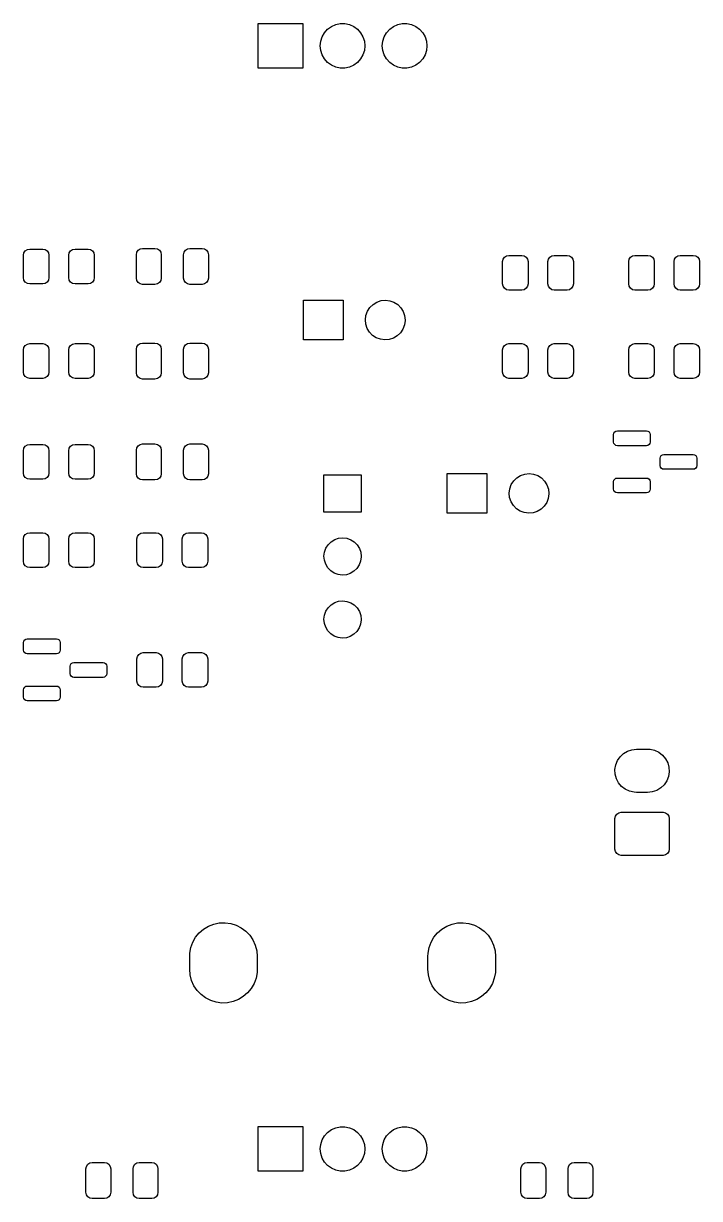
# Model space of a CAD drawing. Extents: x 89 to 119, y -230 to -37.
# Drawn here: x 91.28 to 118.52, y -181.71 to -134.37 of the extents above; entities that cross this region are included whole.
import ezdxf

# ---------------------------------------------------------------- set-up
doc = ezdxf.new("R2010")
doc.units = 0
doc.layers.add('BLACK', color=7, linetype='CONTINUOUS')

msp = doc.modelspace()

# ---------------------------------------------------------------- linework, layer by layer
at = {"layer": 'BLACK', "linetype": 'CONTINUOUS'}
for p, q in [((100.74, -136.165), (100.74, -134.365)), ((100.74, -134.365), (102.54, -134.365)), ((102.54, -134.365), (102.54, -136.165)), ((103.69, -134.486), (103.862, -134.409)), ((103.862, -134.409), (104.046, -134.37)), ((104.046, -134.37), (104.234, -134.37)), ((104.234, -134.37), (104.418, -134.409)), ((104.418, -134.409), (104.59, -134.486)), ((106.19, -134.486), (106.362, -134.409)), ((106.362, -134.409), (106.546, -134.37)), ((106.546, -134.37), (106.734, -134.37)), ((106.734, -134.37), (106.918, -134.409)), ((106.918, -134.409), (107.09, -134.486)), ((103.26, -135.078), (103.318, -134.899)), ((103.318, -134.899), (103.412, -134.736)), ((103.412, -134.736), (103.538, -134.596)), ((103.538, -134.596), (103.69, -134.486)), ((104.59, -134.486), (104.742, -134.596)), ((104.742, -134.596), (104.868, -134.736)), ((104.868, -134.736), (104.962, -134.899)), ((104.962, -134.899), (105.02, -135.078)), ((105.76, -135.078), (105.818, -134.899)), ((105.818, -134.899), (105.912, -134.736)), ((105.912, -134.736), (106.038, -134.596)), ((106.038, -134.596), (106.19, -134.486)), ((107.09, -134.486), (107.242, -134.596)), ((107.242, -134.596), (107.368, -134.736)), ((107.368, -134.736), (107.462, -134.899)), ((107.462, -134.899), (107.52, -135.078)), ((103.24, -135.265), (103.26, -135.078)), ((103.26, -135.452), (103.24, -135.265)), ((105.02, -135.078), (105.04, -135.265)), ((105.04, -135.265), (105.02, -135.452)), ((105.74, -135.265), (105.76, -135.078)), ((105.76, -135.452), (105.74, -135.265)), ((107.52, -135.078), (107.54, -135.265)), ((107.54, -135.265), (107.52, -135.452)), ((103.318, -135.631), (103.26, -135.452)), ((103.412, -135.794), (103.318, -135.631)), ((103.538, -135.934), (103.412, -135.794)), ((104.868, -135.794), (104.742, -135.934)), ((104.962, -135.631), (104.868, -135.794)), ((105.02, -135.452), (104.962, -135.631)), ((105.818, -135.631), (105.76, -135.452)), ((105.912, -135.794), (105.818, -135.631)), ((106.038, -135.934), (105.912, -135.794)), ((107.368, -135.794), (107.242, -135.934)), ((107.462, -135.631), (107.368, -135.794)), ((107.52, -135.452), (107.462, -135.631)), ((102.54, -136.165), (100.74, -136.165)), ((103.69, -136.044), (103.538, -135.934)), ((103.862, -136.121), (103.69, -136.044)), ((104.046, -136.16), (103.862, -136.121)), ((104.234, -136.16), (104.046, -136.16)), ((104.418, -136.121), (104.234, -136.16)), ((104.59, -136.044), (104.418, -136.121)), ((104.742, -135.934), (104.59, -136.044)), ((106.19, -136.044), (106.038, -135.934)), ((106.362, -136.121), (106.19, -136.044)), ((106.546, -136.16), (106.362, -136.121)), ((106.734, -136.16), (106.546, -136.16)), ((106.918, -136.121), (106.734, -136.16)), ((107.09, -136.044), (106.918, -136.121)), ((107.242, -135.934), (107.09, -136.044)), ((91.4393, -143.474), (91.535, -143.455)), ((91.535, -143.455), (92.06, -143.455)), ((92.06, -143.455), (92.1557, -143.474)), ((93.2643, -143.474), (93.36, -143.455)), ((93.36, -143.455), (93.885, -143.455)), ((93.885, -143.455), (93.9807, -143.474)), ((95.9052, -143.503), (95.9863, -143.449)), ((95.9863, -143.449), (96.082, -143.43)), ((96.082, -143.43), (96.582, -143.43)), ((96.582, -143.43), (96.6777, -143.449)), ((96.6777, -143.449), (96.7588, -143.503)), ((97.8052, -143.503), (97.8863, -143.449)), ((97.8863, -143.449), (97.982, -143.43)), ((97.982, -143.43), (98.482, -143.43)), ((98.482, -143.43), (98.5777, -143.449)), ((98.5777, -143.449), (98.6588, -143.503)), ((91.285, -143.705), (91.304, -143.609)), ((91.285, -144.605), (91.285, -143.705)), ((91.304, -143.609), (91.3582, -143.528)), ((91.3582, -143.528), (91.4393, -143.474)), ((92.1557, -143.474), (92.2368, -143.528)), ((92.2368, -143.528), (92.291, -143.609)), ((92.291, -143.609), (92.31, -143.705)), ((92.31, -143.705), (92.31, -144.605)), ((93.11, -143.705), (93.129, -143.609)), ((93.11, -144.605), (93.11, -143.705)), ((93.129, -143.609), (93.1832, -143.528)), ((93.1832, -143.528), (93.2643, -143.474)), ((93.9807, -143.474), (94.0618, -143.528)), ((94.0618, -143.528), (94.116, -143.609)), ((94.116, -143.609), (94.135, -143.705)), ((94.135, -143.705), (94.135, -144.605)), ((95.832, -143.68), (95.851, -143.584)), ((95.832, -144.63), (95.832, -143.68)), ((95.851, -143.584), (95.9052, -143.503)), ((96.7588, -143.503), (96.813, -143.584)), ((96.813, -143.584), (96.832, -143.68)), ((96.832, -143.68), (96.832, -144.63)), ((97.732, -143.68), (97.751, -143.584)), ((97.732, -144.63), (97.732, -143.68)), ((97.751, -143.584), (97.8052, -143.503)), ((98.6588, -143.503), (98.713, -143.584)), ((98.713, -143.584), (98.732, -143.68)), ((98.732, -143.68), (98.732, -144.63)), ((110.589, -143.959), (110.608, -143.863)), ((110.608, -143.863), (110.662, -143.782)), ((110.662, -143.782), (110.743, -143.728)), ((110.743, -143.728), (110.839, -143.709)), ((110.839, -143.709), (111.364, -143.709)), ((111.364, -143.709), (111.46, -143.728)), ((111.46, -143.728), (111.541, -143.782)), ((111.541, -143.782), (111.595, -143.863)), ((111.595, -143.863), (111.614, -143.959)), ((112.414, -143.959), (112.433, -143.863)), ((112.433, -143.863), (112.487, -143.782)), ((112.487, -143.782), (112.568, -143.728)), ((112.568, -143.728), (112.664, -143.709)), ((112.664, -143.709), (113.189, -143.709)), ((113.189, -143.709), (113.285, -143.728)), ((113.285, -143.728), (113.366, -143.782)), ((113.366, -143.782), (113.42, -143.863)), ((113.42, -143.863), (113.439, -143.959)), ((115.669, -143.959), (115.688, -143.863)), ((115.688, -143.863), (115.742, -143.782)), ((115.742, -143.782), (115.823, -143.728)), ((115.823, -143.728), (115.919, -143.709)), ((115.919, -143.709), (116.444, -143.709)), ((116.444, -143.709), (116.54, -143.728)), ((116.54, -143.728), (116.621, -143.782)), ((116.621, -143.782), (116.675, -143.863)), ((116.675, -143.863), (116.694, -143.959)), ((117.494, -143.959), (117.513, -143.863)), ((117.513, -143.863), (117.567, -143.782)), ((117.567, -143.782), (117.648, -143.728)), ((117.648, -143.728), (117.744, -143.709)), ((117.744, -143.709), (118.269, -143.709)), ((118.269, -143.709), (118.365, -143.728)), ((118.365, -143.728), (118.446, -143.782)), ((118.446, -143.782), (118.5, -143.863)), ((118.5, -143.863), (118.519, -143.959)), ((110.589, -144.859), (110.589, -143.959)), ((111.614, -143.959), (111.614, -144.859)), ((112.414, -144.859), (112.414, -143.959)), ((113.439, -143.959), (113.439, -144.859)), ((115.669, -144.859), (115.669, -143.959)), ((116.694, -143.959), (116.694, -144.859)), ((117.494, -144.859), (117.494, -143.959)), ((118.519, -143.959), (118.519, -144.859)), ((91.304, -144.701), (91.285, -144.605)), ((91.3582, -144.782), (91.304, -144.701)), ((91.4393, -144.836), (91.3582, -144.782)), ((91.535, -144.855), (91.4393, -144.836)), ((92.06, -144.855), (91.535, -144.855)), ((92.1557, -144.836), (92.06, -144.855)), ((92.2368, -144.782), (92.1557, -144.836)), ((92.291, -144.701), (92.2368, -144.782)), ((92.31, -144.605), (92.291, -144.701)), ((93.129, -144.701), (93.11, -144.605)), ((93.1832, -144.782), (93.129, -144.701)), ((93.2643, -144.836), (93.1832, -144.782)), ((93.36, -144.855), (93.2643, -144.836)), ((93.885, -144.855), (93.36, -144.855)), ((93.9807, -144.836), (93.885, -144.855)), ((94.0618, -144.782), (93.9807, -144.836)), ((94.116, -144.701), (94.0618, -144.782)), ((94.135, -144.605), (94.116, -144.701)), ((95.851, -144.726), (95.832, -144.63)), ((95.9052, -144.807), (95.851, -144.726)), ((95.9863, -144.861), (95.9052, -144.807)), ((96.082, -144.88), (95.9863, -144.861)), ((96.6777, -144.861), (96.582, -144.88)), ((96.7588, -144.807), (96.6777, -144.861)), ((96.813, -144.726), (96.7588, -144.807)), ((96.832, -144.63), (96.813, -144.726)), ((97.751, -144.726), (97.732, -144.63)), ((97.8052, -144.807), (97.751, -144.726)), ((97.8863, -144.861), (97.8052, -144.807)), ((97.982, -144.88), (97.8863, -144.861)), ((98.5777, -144.861), (98.482, -144.88)), ((98.6588, -144.807), (98.5777, -144.861)), ((98.713, -144.726), (98.6588, -144.807)), ((98.732, -144.63), (98.713, -144.726)), ((110.608, -144.955), (110.589, -144.859)), ((111.614, -144.859), (111.595, -144.955)), ((112.433, -144.955), (112.414, -144.859)), ((113.439, -144.859), (113.42, -144.955)), ((115.688, -144.955), (115.669, -144.859)), ((116.694, -144.859), (116.675, -144.955)), ((117.513, -144.955), (117.494, -144.859)), ((118.519, -144.859), (118.5, -144.955)), ((96.582, -144.88), (96.082, -144.88)), ((98.482, -144.88), (97.982, -144.88)), ((110.662, -145.036), (110.608, -144.955)), ((110.743, -145.09), (110.662, -145.036)), ((110.839, -145.109), (110.743, -145.09)), ((111.364, -145.109), (110.839, -145.109)), ((111.46, -145.09), (111.364, -145.109)), ((111.541, -145.036), (111.46, -145.09)), ((111.595, -144.955), (111.541, -145.036)), ((112.487, -145.036), (112.433, -144.955)), ((112.568, -145.09), (112.487, -145.036)), ((112.664, -145.109), (112.568, -145.09)), ((113.189, -145.109), (112.664, -145.109)), ((113.285, -145.09), (113.189, -145.109)), ((113.366, -145.036), (113.285, -145.09)), ((113.42, -144.955), (113.366, -145.036)), ((115.742, -145.036), (115.688, -144.955)), ((115.823, -145.09), (115.742, -145.036)), ((115.919, -145.109), (115.823, -145.09)), ((116.444, -145.109), (115.919, -145.109)), ((116.54, -145.09), (116.444, -145.109)), ((116.621, -145.036), (116.54, -145.09)), ((116.675, -144.955), (116.621, -145.036)), ((117.567, -145.036), (117.513, -144.955)), ((117.648, -145.09), (117.567, -145.036)), ((117.744, -145.109), (117.648, -145.09)), ((118.269, -145.109), (117.744, -145.109)), ((118.365, -145.09), (118.269, -145.109)), ((118.446, -145.036), (118.365, -145.09)), ((118.5, -144.955), (118.446, -145.036)), ((102.56, -147.114), (102.56, -145.514)), ((102.56, -145.514), (104.16, -145.514)), ((104.16, -145.514), (104.16, -147.114)), ((105.143, -145.958), (105.24, -145.808)), ((105.24, -145.808), (105.367, -145.684)), ((105.367, -145.684), (105.519, -145.59)), ((105.519, -145.59), (105.688, -145.533)), ((105.688, -145.533), (105.865, -145.514)), ((105.865, -145.514), (106.042, -145.535)), ((106.042, -145.535), (106.21, -145.595)), ((106.21, -145.595), (106.361, -145.691)), ((106.361, -145.691), (106.487, -145.817)), ((106.487, -145.817), (106.581, -145.968)), ((105.06, -146.303), (105.082, -146.126)), ((105.082, -146.126), (105.143, -145.958)), ((106.581, -145.968), (106.64, -146.137)), ((106.64, -146.137), (106.66, -146.314)), ((105.077, -146.48), (105.06, -146.303)), ((105.133, -146.65), (105.077, -146.48)), ((105.226, -146.802), (105.133, -146.65)), ((106.571, -146.68), (106.472, -146.828)), ((106.634, -146.513), (106.571, -146.68)), ((106.659, -146.336), (106.634, -146.513)), ((106.66, -146.314), (106.659, -146.336)), ((95.9863, -147.259), (96.082, -147.24)), ((96.082, -147.24), (96.582, -147.24)), ((96.582, -147.24), (96.6777, -147.259)), ((97.8863, -147.259), (97.982, -147.24)), ((97.982, -147.24), (98.482, -147.24)), ((98.482, -147.24), (98.5777, -147.259)), ((104.16, -147.114), (102.56, -147.114)), ((105.35, -146.93), (105.226, -146.802)), ((105.499, -147.028), (105.35, -146.93)), ((105.666, -147.09), (105.499, -147.028)), ((105.843, -147.114), (105.666, -147.09)), ((106.02, -147.098), (105.843, -147.114)), ((106.19, -147.043), (106.02, -147.098)), ((106.343, -146.951), (106.19, -147.043)), ((106.472, -146.828), (106.343, -146.951)), ((91.285, -147.515), (91.304, -147.419)), ((91.285, -148.415), (91.285, -147.515)), ((91.304, -147.419), (91.3582, -147.338)), ((91.3582, -147.338), (91.4393, -147.284)), ((91.4393, -147.284), (91.535, -147.265)), ((91.535, -147.265), (92.06, -147.265)), ((92.06, -147.265), (92.1557, -147.284)), ((92.1557, -147.284), (92.2368, -147.338)), ((92.2368, -147.338), (92.291, -147.419)), ((92.291, -147.419), (92.31, -147.515)), ((92.31, -147.515), (92.31, -148.415)), ((93.11, -147.515), (93.129, -147.419)), ((93.11, -148.415), (93.11, -147.515)), ((93.129, -147.419), (93.1832, -147.338)), ((93.1832, -147.338), (93.2643, -147.284)), ((93.2643, -147.284), (93.36, -147.265)), ((93.36, -147.265), (93.885, -147.265)), ((93.885, -147.265), (93.9807, -147.284)), ((93.9807, -147.284), (94.0618, -147.338)), ((94.0618, -147.338), (94.116, -147.419)), ((94.116, -147.419), (94.135, -147.515)), ((94.135, -147.515), (94.135, -148.415)), ((95.832, -147.49), (95.851, -147.394)), ((95.832, -148.44), (95.832, -147.49)), ((95.851, -147.394), (95.9052, -147.313)), ((95.9052, -147.313), (95.9863, -147.259)), ((96.6777, -147.259), (96.7588, -147.313)), ((96.7588, -147.313), (96.813, -147.394)), ((96.813, -147.394), (96.832, -147.49)), ((96.832, -147.49), (96.832, -148.44)), ((97.732, -147.49), (97.751, -147.394)), ((97.732, -148.44), (97.732, -147.49)), ((97.751, -147.394), (97.8052, -147.313)), ((97.8052, -147.313), (97.8863, -147.259)), ((98.5777, -147.259), (98.6588, -147.313)), ((98.6588, -147.313), (98.713, -147.394)), ((98.713, -147.394), (98.732, -147.49)), ((98.732, -147.49), (98.732, -148.44)), ((110.589, -147.515), (110.608, -147.419)), ((110.589, -148.415), (110.589, -147.515)), ((110.608, -147.419), (110.662, -147.338)), ((110.662, -147.338), (110.743, -147.284)), ((110.743, -147.284), (110.839, -147.265)), ((110.839, -147.265), (111.364, -147.265)), ((111.364, -147.265), (111.46, -147.284)), ((111.46, -147.284), (111.541, -147.338)), ((111.541, -147.338), (111.595, -147.419)), ((111.595, -147.419), (111.614, -147.515)), ((111.614, -147.515), (111.614, -148.415)), ((112.414, -147.515), (112.433, -147.419)), ((112.414, -148.415), (112.414, -147.515)), ((112.433, -147.419), (112.487, -147.338)), ((112.487, -147.338), (112.568, -147.284)), ((112.568, -147.284), (112.664, -147.265)), ((112.664, -147.265), (113.189, -147.265)), ((113.189, -147.265), (113.285, -147.284)), ((113.285, -147.284), (113.366, -147.338)), ((113.366, -147.338), (113.42, -147.419)), ((113.42, -147.419), (113.439, -147.515)), ((113.439, -147.515), (113.439, -148.415)), ((115.669, -147.515), (115.688, -147.419)), ((115.669, -148.415), (115.669, -147.515)), ((115.688, -147.419), (115.742, -147.338)), ((115.742, -147.338), (115.823, -147.284)), ((115.823, -147.284), (115.919, -147.265)), ((115.919, -147.265), (116.444, -147.265)), ((116.444, -147.265), (116.54, -147.284)), ((116.54, -147.284), (116.621, -147.338)), ((116.621, -147.338), (116.675, -147.419)), ((116.675, -147.419), (116.694, -147.515)), ((116.694, -147.515), (116.694, -148.415)), ((117.494, -147.515), (117.513, -147.419)), ((117.494, -148.415), (117.494, -147.515)), ((117.513, -147.419), (117.567, -147.338)), ((117.567, -147.338), (117.648, -147.284)), ((117.648, -147.284), (117.744, -147.265)), ((117.744, -147.265), (118.269, -147.265)), ((118.269, -147.265), (118.365, -147.284)), ((118.365, -147.284), (118.446, -147.338)), ((118.446, -147.338), (118.5, -147.419)), ((118.5, -147.419), (118.519, -147.515)), ((118.519, -147.515), (118.519, -148.415)), ((91.304, -148.511), (91.285, -148.415)), ((91.3582, -148.592), (91.304, -148.511)), ((91.4393, -148.646), (91.3582, -148.592)), ((91.535, -148.665), (91.4393, -148.646)), ((92.1557, -148.646), (92.06, -148.665)), ((92.2368, -148.592), (92.1557, -148.646)), ((92.291, -148.511), (92.2368, -148.592)), ((92.31, -148.415), (92.291, -148.511)), ((93.129, -148.511), (93.11, -148.415)), ((93.1832, -148.592), (93.129, -148.511)), ((93.2643, -148.646), (93.1832, -148.592)), ((93.36, -148.665), (93.2643, -148.646)), ((93.9807, -148.646), (93.885, -148.665)), ((94.0618, -148.592), (93.9807, -148.646)), ((94.116, -148.511), (94.0618, -148.592)), ((94.135, -148.415), (94.116, -148.511)), ((95.851, -148.536), (95.832, -148.44)), ((95.9052, -148.617), (95.851, -148.536)), ((95.9863, -148.671), (95.9052, -148.617)), ((96.7588, -148.617), (96.6777, -148.671)), ((96.813, -148.536), (96.7588, -148.617)), ((96.832, -148.44), (96.813, -148.536)), ((97.751, -148.536), (97.732, -148.44)), ((97.8052, -148.617), (97.751, -148.536)), ((97.8863, -148.671), (97.8052, -148.617)), ((98.6588, -148.617), (98.5777, -148.671)), ((98.713, -148.536), (98.6588, -148.617)), ((98.732, -148.44), (98.713, -148.536)), ((110.608, -148.511), (110.589, -148.415)), ((110.662, -148.592), (110.608, -148.511)), ((110.743, -148.646), (110.662, -148.592)), ((110.839, -148.665), (110.743, -148.646)), ((111.46, -148.646), (111.364, -148.665)), ((111.541, -148.592), (111.46, -148.646)), ((111.595, -148.511), (111.541, -148.592)), ((111.614, -148.415), (111.595, -148.511)), ((112.433, -148.511), (112.414, -148.415)), ((112.487, -148.592), (112.433, -148.511)), ((112.568, -148.646), (112.487, -148.592)), ((112.664, -148.665), (112.568, -148.646)), ((113.285, -148.646), (113.189, -148.665)), ((113.366, -148.592), (113.285, -148.646)), ((113.42, -148.511), (113.366, -148.592)), ((113.439, -148.415), (113.42, -148.511)), ((115.688, -148.511), (115.669, -148.415)), ((115.742, -148.592), (115.688, -148.511)), ((115.823, -148.646), (115.742, -148.592)), ((115.919, -148.665), (115.823, -148.646)), ((116.54, -148.646), (116.444, -148.665)), ((116.621, -148.592), (116.54, -148.646)), ((116.675, -148.511), (116.621, -148.592)), ((116.694, -148.415), (116.675, -148.511)), ((117.513, -148.511), (117.494, -148.415)), ((117.567, -148.592), (117.513, -148.511)), ((117.648, -148.646), (117.567, -148.592)), ((117.744, -148.665), (117.648, -148.646)), ((118.365, -148.646), (118.269, -148.665)), ((118.446, -148.592), (118.365, -148.646)), ((118.5, -148.511), (118.446, -148.592)), ((118.519, -148.415), (118.5, -148.511)), ((92.06, -148.665), (91.535, -148.665)), ((93.885, -148.665), (93.36, -148.665)), ((96.082, -148.69), (95.9863, -148.671)), ((96.582, -148.69), (96.082, -148.69)), ((96.6777, -148.671), (96.582, -148.69)), ((97.982, -148.69), (97.8863, -148.671)), ((98.482, -148.69), (97.982, -148.69)), ((98.5777, -148.671), (98.482, -148.69)), ((111.364, -148.665), (110.839, -148.665)), ((113.189, -148.665), (112.664, -148.665)), ((116.444, -148.665), (115.919, -148.665)), ((118.269, -148.665), (117.744, -148.665)), ((115.059, -150.929), (115.07, -150.872)), ((115.059, -151.229), (115.059, -150.929)), ((115.07, -150.872), (115.103, -150.823)), ((115.103, -150.823), (115.152, -150.79)), ((115.152, -150.79), (115.209, -150.779)), ((115.209, -150.779), (116.384, -150.779)), ((116.384, -150.779), (116.441, -150.79)), ((116.441, -150.79), (116.49, -150.823)), ((116.49, -150.823), (116.523, -150.872)), ((116.523, -150.872), (116.534, -150.929)), ((116.534, -150.929), (116.534, -151.229)), ((91.285, -151.579), (91.304, -151.483)), ((91.304, -151.483), (91.3582, -151.402)), ((91.3582, -151.402), (91.4393, -151.348)), ((91.4393, -151.348), (91.535, -151.329)), ((91.535, -151.329), (92.06, -151.329)), ((92.06, -151.329), (92.1557, -151.348)), ((92.1557, -151.348), (92.2368, -151.402)), ((92.2368, -151.402), (92.291, -151.483)), ((92.291, -151.483), (92.31, -151.579)), ((93.11, -151.579), (93.129, -151.483)), ((93.129, -151.483), (93.1832, -151.402)), ((93.1832, -151.402), (93.2643, -151.348)), ((93.2643, -151.348), (93.36, -151.329)), ((93.36, -151.329), (93.885, -151.329)), ((93.885, -151.329), (93.9807, -151.348)), ((93.9807, -151.348), (94.0618, -151.402)), ((94.0618, -151.402), (94.116, -151.483)), ((94.116, -151.483), (94.135, -151.579)), ((95.832, -151.554), (95.851, -151.458)), ((95.851, -151.458), (95.9052, -151.377)), ((95.9052, -151.377), (95.9863, -151.323)), ((95.9863, -151.323), (96.082, -151.304)), ((96.082, -151.304), (96.582, -151.304)), ((96.582, -151.304), (96.6777, -151.323)), ((96.6777, -151.323), (96.7588, -151.377)), ((96.7588, -151.377), (96.813, -151.458)), ((96.813, -151.458), (96.832, -151.554)), ((97.732, -151.554), (97.751, -151.458)), ((97.751, -151.458), (97.8052, -151.377)), ((97.8052, -151.377), (97.8863, -151.323)), ((97.8863, -151.323), (97.982, -151.304)), ((97.982, -151.304), (98.482, -151.304)), ((98.482, -151.304), (98.5777, -151.323)), ((98.5777, -151.323), (98.6588, -151.377)), ((98.6588, -151.377), (98.713, -151.458)), ((98.713, -151.458), (98.732, -151.554)), ((115.07, -151.286), (115.059, -151.229)), ((115.103, -151.335), (115.07, -151.286)), ((115.152, -151.368), (115.103, -151.335)), ((115.209, -151.379), (115.152, -151.368)), ((116.384, -151.379), (115.209, -151.379)), ((116.441, -151.368), (116.384, -151.379)), ((116.49, -151.335), (116.441, -151.368)), ((116.523, -151.286), (116.49, -151.335)), ((116.534, -151.229), (116.523, -151.286)), ((91.285, -152.479), (91.285, -151.579)), ((92.31, -151.579), (92.31, -152.479)), ((93.11, -152.479), (93.11, -151.579)), ((94.135, -151.579), (94.135, -152.479)), ((95.832, -152.504), (95.832, -151.554)), ((96.832, -151.554), (96.832, -152.504)), ((97.732, -152.504), (97.732, -151.554)), ((98.732, -151.554), (98.732, -152.504)), ((116.934, -151.879), (116.945, -151.822)), ((116.934, -152.179), (116.934, -151.879)), ((116.945, -151.822), (116.978, -151.773)), ((116.978, -151.773), (117.027, -151.74)), ((117.027, -151.74), (117.084, -151.729)), ((117.084, -151.729), (118.259, -151.729)), ((118.259, -151.729), (118.316, -151.74)), ((118.316, -151.74), (118.365, -151.773)), ((118.365, -151.773), (118.398, -151.822)), ((118.398, -151.822), (118.409, -151.879)), ((118.409, -151.879), (118.409, -152.179)), ((116.945, -152.236), (116.934, -152.179)), ((116.978, -152.285), (116.945, -152.236)), ((117.027, -152.318), (116.978, -152.285)), ((117.084, -152.329), (117.027, -152.318)), ((118.259, -152.329), (117.084, -152.329)), ((118.316, -152.318), (118.259, -152.329)), ((118.365, -152.285), (118.316, -152.318)), ((118.398, -152.236), (118.365, -152.285)), ((118.409, -152.179), (118.398, -152.236)), ((91.304, -152.575), (91.285, -152.479)), ((91.3582, -152.656), (91.304, -152.575)), ((91.4393, -152.71), (91.3582, -152.656)), ((91.535, -152.729), (91.4393, -152.71)), ((92.06, -152.729), (91.535, -152.729)), ((92.1557, -152.71), (92.06, -152.729)), ((92.2368, -152.656), (92.1557, -152.71)), ((92.291, -152.575), (92.2368, -152.656)), ((92.31, -152.479), (92.291, -152.575)), ((93.129, -152.575), (93.11, -152.479)), ((93.1832, -152.656), (93.129, -152.575)), ((93.2643, -152.71), (93.1832, -152.656)), ((93.36, -152.729), (93.2643, -152.71)), ((93.885, -152.729), (93.36, -152.729)), ((93.9807, -152.71), (93.885, -152.729)), ((94.0618, -152.656), (93.9807, -152.71)), ((94.116, -152.575), (94.0618, -152.656)), ((94.135, -152.479), (94.116, -152.575)), ((95.851, -152.6), (95.832, -152.504)), ((95.9052, -152.681), (95.851, -152.6)), ((95.9863, -152.735), (95.9052, -152.681)), ((96.082, -152.754), (95.9863, -152.735)), ((96.582, -152.754), (96.082, -152.754)), ((96.6777, -152.735), (96.582, -152.754)), ((96.7588, -152.681), (96.6777, -152.735)), ((96.813, -152.6), (96.7588, -152.681)), ((96.832, -152.504), (96.813, -152.6)), ((97.751, -152.6), (97.732, -152.504)), ((97.8052, -152.681), (97.751, -152.6)), ((97.8863, -152.735), (97.8052, -152.681)), ((97.982, -152.754), (97.8863, -152.735)), ((98.482, -152.754), (97.982, -152.754)), ((98.5777, -152.735), (98.482, -152.754)), ((98.6588, -152.681), (98.5777, -152.735)), ((98.713, -152.6), (98.6588, -152.681)), ((98.732, -152.504), (98.713, -152.6)), ((103.39, -154.049), (103.39, -152.549)), ((103.39, -152.549), (104.89, -152.549)), ((104.89, -152.549), (104.89, -154.049)), ((108.354, -154.099), (108.354, -152.499)), ((108.354, -152.499), (109.954, -152.499)), ((109.954, -152.499), (109.954, -154.099)), ((110.937, -152.943), (111.034, -152.793)), ((111.034, -152.793), (111.161, -152.669)), ((111.161, -152.669), (111.313, -152.575)), ((111.313, -152.575), (111.482, -152.518)), ((111.482, -152.518), (111.66, -152.499)), ((111.66, -152.499), (111.837, -152.52)), ((111.837, -152.52), (112.005, -152.58)), ((112.005, -152.58), (112.155, -152.676)), ((112.155, -152.676), (112.281, -152.802)), ((112.281, -152.802), (112.375, -152.953)), ((115.059, -152.829), (115.07, -152.772)), ((115.059, -153.129), (115.059, -152.829)), ((115.07, -152.772), (115.103, -152.723)), ((115.103, -152.723), (115.152, -152.69)), ((115.152, -152.69), (115.209, -152.679)), ((115.209, -152.679), (116.384, -152.679)), ((116.384, -152.679), (116.441, -152.69)), ((116.441, -152.69), (116.49, -152.723)), ((116.49, -152.723), (116.523, -152.772)), ((116.523, -152.772), (116.534, -152.829)), ((116.534, -152.829), (116.534, -153.129)), ((110.854, -153.288), (110.876, -153.111)), ((110.871, -153.465), (110.854, -153.288)), ((110.876, -153.111), (110.937, -152.943)), ((112.375, -152.953), (112.434, -153.122)), ((112.454, -153.321), (112.429, -153.498)), ((112.434, -153.122), (112.454, -153.299)), ((112.454, -153.299), (112.454, -153.321)), ((115.07, -153.186), (115.059, -153.129)), ((115.103, -153.235), (115.07, -153.186)), ((115.152, -153.268), (115.103, -153.235)), ((115.209, -153.279), (115.152, -153.268)), ((116.384, -153.279), (115.209, -153.279)), ((116.441, -153.268), (116.384, -153.279)), ((116.49, -153.235), (116.441, -153.268)), ((116.523, -153.186), (116.49, -153.235)), ((116.534, -153.129), (116.523, -153.186)), ((110.928, -153.635), (110.871, -153.465)), ((111.02, -153.787), (110.928, -153.635)), ((111.144, -153.915), (111.02, -153.787)), ((112.267, -153.813), (112.138, -153.936)), ((112.366, -153.665), (112.267, -153.813)), ((112.429, -153.498), (112.366, -153.665)), ((104.89, -154.049), (103.39, -154.049)), ((109.954, -154.099), (108.354, -154.099)), ((111.293, -154.013), (111.144, -153.915)), ((111.46, -154.075), (111.293, -154.013)), ((111.637, -154.099), (111.46, -154.075)), ((111.815, -154.083), (111.637, -154.099)), ((111.984, -154.028), (111.815, -154.083)), ((112.138, -153.936), (111.984, -154.028)), ((91.285, -155.135), (91.304, -155.039)), ((91.285, -156.035), (91.285, -155.135)), ((91.304, -155.039), (91.3582, -154.958)), ((91.3582, -154.958), (91.4393, -154.904)), ((91.4393, -154.904), (91.535, -154.885)), ((91.535, -154.885), (92.06, -154.885)), ((92.06, -154.885), (92.1557, -154.904)), ((92.1557, -154.904), (92.2368, -154.958)), ((92.2368, -154.958), (92.291, -155.039)), ((92.291, -155.039), (92.31, -155.135)), ((92.31, -155.135), (92.31, -156.035)), ((93.11, -155.135), (93.129, -155.039)), ((93.11, -156.035), (93.11, -155.135)), ((93.129, -155.039), (93.1832, -154.958)), ((93.1832, -154.958), (93.2643, -154.904)), ((93.2643, -154.904), (93.36, -154.885)), ((93.36, -154.885), (93.885, -154.885)), ((93.885, -154.885), (93.9807, -154.904)), ((93.9807, -154.904), (94.0618, -154.958)), ((94.0618, -154.958), (94.116, -155.039)), ((94.116, -155.039), (94.135, -155.135)), ((94.135, -155.135), (94.135, -156.035)), ((95.857, -155.135), (95.876, -155.039)), ((95.857, -156.035), (95.857, -155.135)), ((95.876, -155.039), (95.9302, -154.958)), ((95.9302, -154.958), (96.0113, -154.904)), ((96.0113, -154.904), (96.107, -154.885)), ((96.107, -154.885), (96.632, -154.885)), ((96.632, -154.885), (96.7277, -154.904)), ((96.7277, -154.904), (96.8088, -154.958)), ((96.8088, -154.958), (96.863, -155.039)), ((96.863, -155.039), (96.882, -155.135)), ((96.882, -155.135), (96.882, -156.035)), ((97.682, -155.135), (97.701, -155.039)), ((97.682, -156.035), (97.682, -155.135)), ((97.701, -155.039), (97.7552, -154.958)), ((97.7552, -154.958), (97.8363, -154.904)), ((97.8363, -154.904), (97.932, -154.885)), ((97.932, -154.885), (98.457, -154.885)), ((98.457, -154.885), (98.5527, -154.904)), ((98.5527, -154.904), (98.6338, -154.958)), ((98.6338, -154.958), (98.688, -155.039)), ((98.688, -155.039), (98.707, -155.135)), ((98.707, -155.135), (98.707, -156.035)), ((103.559, -155.365), (103.678, -155.248)), ((103.678, -155.248), (103.821, -155.16)), ((103.821, -155.16), (103.979, -155.106)), ((103.979, -155.106), (104.145, -155.089)), ((104.145, -155.089), (104.311, -155.109)), ((104.311, -155.109), (104.469, -155.165)), ((104.469, -155.165), (104.61, -155.254)), ((104.61, -155.254), (104.728, -155.373)), ((103.39, -155.829), (103.411, -155.663)), ((103.411, -155.663), (103.468, -155.506)), ((103.468, -155.506), (103.559, -155.365)), ((104.728, -155.373), (104.816, -155.515)), ((104.816, -155.515), (104.871, -155.673)), ((104.871, -155.673), (104.89, -155.839)), ((91.304, -156.131), (91.285, -156.035)), ((91.3582, -156.212), (91.304, -156.131)), ((91.4393, -156.266), (91.3582, -156.212)), ((92.2368, -156.212), (92.1557, -156.266)), ((92.291, -156.131), (92.2368, -156.212)), ((92.31, -156.035), (92.291, -156.131)), ((93.129, -156.131), (93.11, -156.035)), ((93.1832, -156.212), (93.129, -156.131)), ((93.2643, -156.266), (93.1832, -156.212)), ((94.0618, -156.212), (93.9807, -156.266)), ((94.116, -156.131), (94.0618, -156.212)), ((94.135, -156.035), (94.116, -156.131)), ((95.876, -156.131), (95.857, -156.035)), ((95.9302, -156.212), (95.876, -156.131)), ((96.0113, -156.266), (95.9302, -156.212)), ((96.8088, -156.212), (96.7277, -156.266)), ((96.863, -156.131), (96.8088, -156.212)), ((96.882, -156.035), (96.863, -156.131)), ((97.701, -156.131), (97.682, -156.035)), ((97.7552, -156.212), (97.701, -156.131)), ((97.8363, -156.266), (97.7552, -156.212)), ((98.6338, -156.212), (98.5527, -156.266)), ((98.688, -156.131), (98.6338, -156.212)), ((98.707, -156.035), (98.688, -156.131)), ((103.406, -155.995), (103.39, -155.829)), ((103.459, -156.154), (103.406, -155.995)), ((103.546, -156.297), (103.459, -156.154)), ((104.807, -156.182), (104.715, -156.321)), ((104.866, -156.026), (104.807, -156.182)), ((104.89, -155.86), (104.866, -156.026)), ((104.89, -155.839), (104.89, -155.86)), ((91.535, -156.285), (91.4393, -156.266)), ((92.06, -156.285), (91.535, -156.285)), ((92.1557, -156.266), (92.06, -156.285)), ((93.36, -156.285), (93.2643, -156.266)), ((93.885, -156.285), (93.36, -156.285)), ((93.9807, -156.266), (93.885, -156.285)), ((96.107, -156.285), (96.0113, -156.266)), ((96.632, -156.285), (96.107, -156.285)), ((96.7277, -156.266), (96.632, -156.285)), ((97.932, -156.285), (97.8363, -156.266)), ((98.457, -156.285), (97.932, -156.285)), ((98.5527, -156.266), (98.457, -156.285)), ((103.662, -156.417), (103.546, -156.297)), ((103.802, -156.508), (103.662, -156.417)), ((103.959, -156.567), (103.802, -156.508)), ((104.124, -156.589), (103.959, -156.567)), ((104.291, -156.574), (104.124, -156.589)), ((104.45, -156.522), (104.291, -156.574)), ((104.593, -156.436), (104.45, -156.522)), ((104.715, -156.321), (104.593, -156.436)), ((103.821, -157.7), (103.979, -157.646)), ((103.979, -157.646), (104.145, -157.629)), ((104.145, -157.629), (104.311, -157.649)), ((104.311, -157.649), (104.469, -157.705)), ((103.411, -158.203), (103.468, -158.046)), ((103.468, -158.046), (103.559, -157.905)), ((103.559, -157.905), (103.678, -157.788)), ((103.678, -157.788), (103.821, -157.7)), ((104.469, -157.705), (104.61, -157.794)), ((104.61, -157.794), (104.728, -157.913)), ((104.728, -157.913), (104.816, -158.055)), ((104.816, -158.055), (104.871, -158.213)), ((103.39, -158.369), (103.411, -158.203)), ((103.406, -158.535), (103.39, -158.369)), ((103.459, -158.694), (103.406, -158.535)), ((104.866, -158.566), (104.807, -158.722)), ((104.89, -158.4), (104.866, -158.566)), ((104.871, -158.213), (104.89, -158.379)), ((104.89, -158.379), (104.89, -158.4)), ((103.546, -158.837), (103.459, -158.694)), ((103.662, -158.957), (103.546, -158.837)), ((103.802, -159.048), (103.662, -158.957)), ((103.959, -159.107), (103.802, -159.048)), ((104.45, -159.062), (104.291, -159.114)), ((104.593, -158.976), (104.45, -159.062)), ((104.715, -158.861), (104.593, -158.976)), ((104.807, -158.722), (104.715, -158.861)), ((91.289, -159.311), (91.3004, -159.254)), ((91.289, -159.611), (91.289, -159.311)), ((91.3004, -159.254), (91.3329, -159.205)), ((91.3329, -159.205), (91.3816, -159.172)), ((91.3816, -159.172), (91.439, -159.161)), ((91.439, -159.161), (92.614, -159.161)), ((92.614, -159.161), (92.6714, -159.172)), ((92.6714, -159.172), (92.7201, -159.205)), ((92.7201, -159.205), (92.7526, -159.254)), ((92.7526, -159.254), (92.764, -159.311)), ((92.764, -159.311), (92.764, -159.611)), ((104.124, -159.129), (103.959, -159.107)), ((104.291, -159.114), (104.124, -159.129)), ((91.3004, -159.668), (91.289, -159.611)), ((91.3329, -159.717), (91.3004, -159.668)), ((91.3816, -159.75), (91.3329, -159.717)), ((91.439, -159.761), (91.3816, -159.75)), ((92.614, -159.761), (91.439, -159.761)), ((92.6714, -159.75), (92.614, -159.761)), ((92.7201, -159.717), (92.6714, -159.75)), ((92.7526, -159.668), (92.7201, -159.717)), ((92.764, -159.611), (92.7526, -159.668)), ((95.857, -159.961), (95.876, -159.865)), ((95.857, -160.861), (95.857, -159.961)), ((95.876, -159.865), (95.9302, -159.784)), ((95.9302, -159.784), (96.0113, -159.73)), ((96.0113, -159.73), (96.107, -159.711)), ((96.107, -159.711), (96.632, -159.711)), ((96.632, -159.711), (96.7277, -159.73)), ((96.7277, -159.73), (96.8088, -159.784)), ((96.8088, -159.784), (96.863, -159.865)), ((96.863, -159.865), (96.882, -159.961)), ((96.882, -159.961), (96.882, -160.861)), ((97.682, -159.961), (97.701, -159.865)), ((97.682, -160.861), (97.682, -159.961)), ((97.701, -159.865), (97.7552, -159.784)), ((97.7552, -159.784), (97.8363, -159.73)), ((97.8363, -159.73), (97.932, -159.711)), ((97.932, -159.711), (98.457, -159.711)), ((98.457, -159.711), (98.5527, -159.73)), ((98.5527, -159.73), (98.6338, -159.784)), ((98.6338, -159.784), (98.688, -159.865)), ((98.688, -159.865), (98.707, -159.961)), ((98.707, -159.961), (98.707, -160.861)), ((93.164, -160.261), (93.1754, -160.204)), ((93.164, -160.561), (93.164, -160.261)), ((93.1754, -160.204), (93.2079, -160.155)), ((93.2079, -160.155), (93.2566, -160.122)), ((93.2566, -160.122), (93.314, -160.111)), ((93.314, -160.111), (94.489, -160.111)), ((94.489, -160.111), (94.5464, -160.122)), ((94.5464, -160.122), (94.5951, -160.155)), ((94.5951, -160.155), (94.6276, -160.204)), ((94.6276, -160.204), (94.639, -160.261)), ((94.639, -160.261), (94.639, -160.561)), ((93.1754, -160.618), (93.164, -160.561)), ((93.2079, -160.667), (93.1754, -160.618)), ((93.2566, -160.7), (93.2079, -160.667)), ((93.314, -160.711), (93.2566, -160.7)), ((94.489, -160.711), (93.314, -160.711)), ((94.5464, -160.7), (94.489, -160.711)), ((94.5951, -160.667), (94.5464, -160.7)), ((94.6276, -160.618), (94.5951, -160.667)), ((94.639, -160.561), (94.6276, -160.618)), ((95.876, -160.957), (95.857, -160.861)), ((95.9302, -161.038), (95.876, -160.957)), ((96.863, -160.957), (96.8088, -161.038)), ((96.882, -160.861), (96.863, -160.957)), ((97.701, -160.957), (97.682, -160.861)), ((97.7552, -161.038), (97.701, -160.957)), ((98.688, -160.957), (98.6338, -161.038)), ((98.707, -160.861), (98.688, -160.957)), ((91.289, -161.211), (91.3004, -161.154)), ((91.289, -161.511), (91.289, -161.211)), ((91.3004, -161.154), (91.3329, -161.105)), ((91.3329, -161.105), (91.3816, -161.072)), ((91.3816, -161.072), (91.439, -161.061)), ((91.439, -161.061), (92.614, -161.061)), ((92.614, -161.061), (92.6714, -161.072)), ((92.6714, -161.072), (92.7201, -161.105)), ((92.7201, -161.105), (92.7526, -161.154)), ((92.7526, -161.154), (92.764, -161.211)), ((92.764, -161.211), (92.764, -161.511)), ((96.0113, -161.092), (95.9302, -161.038)), ((96.107, -161.111), (96.0113, -161.092)), ((96.632, -161.111), (96.107, -161.111)), ((96.7277, -161.092), (96.632, -161.111)), ((96.8088, -161.038), (96.7277, -161.092)), ((97.8363, -161.092), (97.7552, -161.038)), ((97.932, -161.111), (97.8363, -161.092)), ((98.457, -161.111), (97.932, -161.111)), ((98.5527, -161.092), (98.457, -161.111)), ((98.6338, -161.038), (98.5527, -161.092)), ((91.3004, -161.568), (91.289, -161.511)), ((91.3329, -161.617), (91.3004, -161.568)), ((91.3816, -161.65), (91.3329, -161.617)), ((91.439, -161.661), (91.3816, -161.65)), ((92.614, -161.661), (91.439, -161.661)), ((92.6714, -161.65), (92.614, -161.661)), ((92.7201, -161.617), (92.6714, -161.65)), ((92.7526, -161.568), (92.7201, -161.617)), ((92.764, -161.511), (92.7526, -161.568)), ((115.317, -163.911), (115.454, -163.782)), ((115.454, -163.782), (115.615, -163.685)), ((115.615, -163.685), (115.793, -163.625)), ((115.793, -163.625), (115.98, -163.605)), ((115.98, -163.605), (116.43, -163.605)), ((116.43, -163.605), (116.527, -163.61)), ((116.527, -163.61), (116.71, -163.651)), ((116.71, -163.651), (116.881, -163.731)), ((116.881, -163.731), (117.03, -163.845)), ((115.111, -164.426), (115.142, -164.241)), ((115.142, -164.241), (115.212, -164.067)), ((115.212, -164.067), (115.317, -163.911)), ((117.03, -163.845), (117.151, -163.989)), ((117.151, -163.989), (117.239, -164.155)), ((117.239, -164.155), (117.289, -164.336)), ((115.121, -164.614), (115.111, -164.426)), ((115.171, -164.795), (115.121, -164.614)), ((117.268, -164.709), (117.198, -164.883)), ((117.299, -164.524), (117.268, -164.709)), ((117.289, -164.336), (117.299, -164.524)), ((115.259, -164.961), (115.171, -164.795)), ((115.38, -165.105), (115.259, -164.961)), ((115.529, -165.219), (115.38, -165.105)), ((115.7, -165.299), (115.529, -165.219)), ((116.956, -165.168), (116.795, -165.265)), ((117.093, -165.039), (116.956, -165.168)), ((117.198, -164.883), (117.093, -165.039)), ((115.883, -165.34), (115.7, -165.299)), ((115.98, -165.345), (115.883, -165.34)), ((116.43, -165.345), (115.98, -165.345)), ((116.617, -165.325), (116.43, -165.345)), ((116.795, -165.265), (116.617, -165.325)), ((115.183, -166.218), (115.264, -166.164)), ((115.264, -166.164), (115.36, -166.145)), ((115.36, -166.145), (117.05, -166.145)), ((117.05, -166.145), (117.146, -166.164)), ((117.146, -166.164), (117.227, -166.218)), ((115.11, -166.395), (115.129, -166.299)), ((115.11, -167.635), (115.11, -166.395)), ((115.129, -166.299), (115.183, -166.218)), ((117.227, -166.218), (117.281, -166.299)), ((117.281, -166.299), (117.3, -166.395)), ((117.3, -166.395), (117.3, -167.635)), ((115.129, -167.731), (115.11, -167.635)), ((115.183, -167.812), (115.129, -167.731)), ((115.264, -167.866), (115.183, -167.812)), ((115.36, -167.885), (115.264, -167.866)), ((117.05, -167.885), (115.36, -167.885)), ((117.146, -167.866), (117.05, -167.885)), ((117.227, -167.812), (117.146, -167.866)), ((117.281, -167.731), (117.227, -167.812)), ((117.3, -167.635), (117.281, -167.731)), ((98.365, -171.007), (98.5387, -170.856)), ((98.5387, -170.856), (98.7353, -170.737)), ((98.7353, -170.737), (98.9492, -170.652)), ((98.9492, -170.652), (99.1743, -170.605)), ((99.1743, -170.605), (99.4041, -170.597)), ((99.4041, -170.597), (99.632, -170.627)), ((99.632, -170.627), (99.8517, -170.695)), ((99.8517, -170.695), (100.057, -170.799)), ((100.057, -170.799), (100.241, -170.936)), ((107.965, -171.007), (108.139, -170.856)), ((108.139, -170.856), (108.335, -170.737)), ((108.335, -170.737), (108.549, -170.652)), ((108.549, -170.652), (108.774, -170.605)), ((108.774, -170.605), (109.004, -170.597)), ((109.004, -170.597), (109.232, -170.627)), ((109.232, -170.627), (109.452, -170.695)), ((109.452, -170.695), (109.657, -170.799)), ((109.657, -170.799), (109.841, -170.936)), ((98.027, -171.601), (98.1054, -171.385)), ((98.1054, -171.385), (98.2192, -171.185)), ((98.2192, -171.185), (98.365, -171.007)), ((100.241, -170.936), (100.4, -171.103)), ((100.4, -171.103), (100.528, -171.294)), ((100.528, -171.294), (100.623, -171.503)), ((107.627, -171.601), (107.705, -171.385)), ((107.705, -171.385), (107.819, -171.185)), ((107.819, -171.185), (107.965, -171.007)), ((109.841, -170.936), (110, -171.103)), ((110, -171.103), (110.128, -171.294)), ((110.128, -171.294), (110.223, -171.503)), ((97.98, -171.955), (97.986, -171.827)), ((97.986, -171.827), (98.027, -171.601)), ((100.623, -171.503), (100.681, -171.726)), ((100.681, -171.726), (100.7, -171.955)), ((107.58, -171.955), (107.586, -171.827)), ((107.586, -171.827), (107.627, -171.601)), ((110.223, -171.503), (110.281, -171.726)), ((110.281, -171.726), (110.3, -171.955)), ((97.98, -172.475), (97.98, -171.955)), ((100.7, -171.955), (100.7, -172.475)), ((107.58, -172.475), (107.58, -171.955)), ((110.3, -171.955), (110.3, -172.475)), ((97.9994, -172.704), (97.98, -172.475)), ((98.0572, -172.927), (97.9994, -172.704)), ((100.694, -172.603), (100.653, -172.829)), ((100.7, -172.475), (100.694, -172.603)), ((107.599, -172.704), (107.58, -172.475)), ((107.657, -172.927), (107.599, -172.704)), ((110.294, -172.603), (110.253, -172.829)), ((110.3, -172.475), (110.294, -172.603)), ((98.1517, -173.136), (98.0572, -172.927)), ((98.2801, -173.327), (98.1517, -173.136)), ((100.461, -173.245), (100.315, -173.423)), ((100.575, -173.045), (100.461, -173.245)), ((100.653, -172.829), (100.575, -173.045)), ((107.752, -173.136), (107.657, -172.927)), ((107.88, -173.327), (107.752, -173.136)), ((110.061, -173.245), (109.915, -173.423)), ((110.175, -173.045), (110.061, -173.245)), ((110.253, -172.829), (110.175, -173.045)), ((98.4388, -173.494), (98.2801, -173.327)), ((98.6233, -173.631), (98.4388, -173.494)), ((98.8283, -173.735), (98.6233, -173.631)), ((99.048, -173.803), (98.8283, -173.735)), ((99.9447, -173.693), (99.7308, -173.778)), ((100.141, -173.574), (99.9447, -173.693)), ((100.315, -173.423), (100.141, -173.574)), ((108.039, -173.494), (107.88, -173.327)), ((108.223, -173.631), (108.039, -173.494)), ((108.428, -173.735), (108.223, -173.631)), ((108.648, -173.803), (108.428, -173.735)), ((109.545, -173.693), (109.331, -173.778)), ((109.741, -173.574), (109.545, -173.693)), ((109.915, -173.423), (109.741, -173.574)), ((99.2759, -173.833), (99.048, -173.803)), ((99.5057, -173.825), (99.2759, -173.833)), ((99.7308, -173.778), (99.5057, -173.825)), ((108.876, -173.833), (108.648, -173.803)), ((109.106, -173.825), (108.876, -173.833)), ((109.331, -173.778), (109.106, -173.825)), ((100.74, -180.615), (100.74, -178.815)), ((100.74, -178.815), (102.54, -178.815)), ((102.54, -178.815), (102.54, -180.615)), ((103.538, -179.046), (103.69, -178.936)), ((103.69, -178.936), (103.862, -178.859)), ((103.862, -178.859), (104.046, -178.82)), ((104.046, -178.82), (104.234, -178.82)), ((104.234, -178.82), (104.418, -178.859)), ((104.418, -178.859), (104.59, -178.936)), ((104.59, -178.936), (104.742, -179.046)), ((106.038, -179.046), (106.19, -178.936)), ((106.19, -178.936), (106.362, -178.859)), ((106.362, -178.859), (106.546, -178.82)), ((106.546, -178.82), (106.734, -178.82)), ((106.734, -178.82), (106.918, -178.859)), ((106.918, -178.859), (107.09, -178.936)), ((107.09, -178.936), (107.242, -179.046)), ((103.26, -179.528), (103.318, -179.349)), ((103.318, -179.349), (103.412, -179.186)), ((103.412, -179.186), (103.538, -179.046)), ((104.742, -179.046), (104.868, -179.186)), ((104.868, -179.186), (104.962, -179.349)), ((104.962, -179.349), (105.02, -179.528)), ((105.76, -179.528), (105.818, -179.349)), ((105.818, -179.349), (105.912, -179.186)), ((105.912, -179.186), (106.038, -179.046)), ((107.242, -179.046), (107.368, -179.186)), ((107.368, -179.186), (107.462, -179.349)), ((107.462, -179.349), (107.52, -179.528)), ((103.24, -179.715), (103.26, -179.528)), ((103.26, -179.902), (103.24, -179.715)), ((103.318, -180.081), (103.26, -179.902)), ((105.02, -179.902), (104.962, -180.081)), ((105.02, -179.528), (105.04, -179.715)), ((105.04, -179.715), (105.02, -179.902)), ((105.74, -179.715), (105.76, -179.528)), ((105.76, -179.902), (105.74, -179.715)), ((105.818, -180.081), (105.76, -179.902)), ((107.52, -179.902), (107.462, -180.081)), ((107.52, -179.528), (107.54, -179.715)), ((107.54, -179.715), (107.52, -179.902)), ((93.819, -180.414), (93.8732, -180.333)), ((93.8732, -180.333), (93.9543, -180.279)), ((93.9543, -180.279), (94.05, -180.26)), ((94.05, -180.26), (94.55, -180.26)), ((94.55, -180.26), (94.6457, -180.279)), ((94.6457, -180.279), (94.7268, -180.333)), ((94.7268, -180.333), (94.781, -180.414)), ((95.719, -180.414), (95.7732, -180.333)), ((95.7732, -180.333), (95.8543, -180.279)), ((95.8543, -180.279), (95.95, -180.26)), ((95.95, -180.26), (96.45, -180.26)), ((96.45, -180.26), (96.5457, -180.279)), ((96.5457, -180.279), (96.6268, -180.333)), ((96.6268, -180.333), (96.681, -180.414)), ((103.412, -180.244), (103.318, -180.081)), ((103.538, -180.384), (103.412, -180.244)), ((103.69, -180.494), (103.538, -180.384)), ((104.742, -180.384), (104.59, -180.494)), ((104.868, -180.244), (104.742, -180.384)), ((104.962, -180.081), (104.868, -180.244)), ((105.912, -180.244), (105.818, -180.081)), ((106.038, -180.384), (105.912, -180.244)), ((106.19, -180.494), (106.038, -180.384)), ((107.242, -180.384), (107.09, -180.494)), ((107.368, -180.244), (107.242, -180.384)), ((107.462, -180.081), (107.368, -180.244)), ((111.345, -180.414), (111.399, -180.333)), ((111.399, -180.333), (111.48, -180.279)), ((111.48, -180.279), (111.576, -180.26)), ((111.576, -180.26), (112.076, -180.26)), ((112.076, -180.26), (112.172, -180.279)), ((112.172, -180.279), (112.253, -180.333)), ((112.253, -180.333), (112.307, -180.414)), ((113.245, -180.414), (113.299, -180.333)), ((113.299, -180.333), (113.38, -180.279)), ((113.38, -180.279), (113.476, -180.26)), ((113.476, -180.26), (113.976, -180.26)), ((113.976, -180.26), (114.072, -180.279)), ((114.072, -180.279), (114.153, -180.333)), ((114.153, -180.333), (114.207, -180.414)), ((93.8, -180.51), (93.819, -180.414)), ((93.8, -181.46), (93.8, -180.51)), ((94.781, -180.414), (94.8, -180.51)), ((94.8, -180.51), (94.8, -181.46)), ((95.7, -180.51), (95.719, -180.414)), ((95.7, -181.46), (95.7, -180.51)), ((96.681, -180.414), (96.7, -180.51)), ((96.7, -180.51), (96.7, -181.46)), ((102.54, -180.615), (100.74, -180.615)), ((103.862, -180.571), (103.69, -180.494)), ((104.046, -180.61), (103.862, -180.571)), ((104.234, -180.61), (104.046, -180.61)), ((104.418, -180.571), (104.234, -180.61)), ((104.59, -180.494), (104.418, -180.571)), ((106.362, -180.571), (106.19, -180.494)), ((106.546, -180.61), (106.362, -180.571)), ((106.734, -180.61), (106.546, -180.61)), ((106.918, -180.571), (106.734, -180.61)), ((107.09, -180.494), (106.918, -180.571)), ((111.326, -180.51), (111.345, -180.414)), ((111.326, -181.46), (111.326, -180.51)), ((112.307, -180.414), (112.326, -180.51)), ((112.326, -180.51), (112.326, -181.46)), ((113.226, -180.51), (113.245, -180.414)), ((113.226, -181.46), (113.226, -180.51)), ((114.207, -180.414), (114.226, -180.51)), ((114.226, -180.51), (114.226, -181.46)), ((93.819, -181.556), (93.8, -181.46)), ((93.8732, -181.637), (93.819, -181.556)), ((93.9543, -181.691), (93.8732, -181.637)), ((94.05, -181.71), (93.9543, -181.691)), ((94.55, -181.71), (94.05, -181.71)), ((94.6457, -181.691), (94.55, -181.71)), ((94.7268, -181.637), (94.6457, -181.691)), ((94.781, -181.556), (94.7268, -181.637)), ((94.8, -181.46), (94.781, -181.556)), ((95.719, -181.556), (95.7, -181.46)), ((95.7732, -181.637), (95.719, -181.556)), ((95.8543, -181.691), (95.7732, -181.637)), ((95.95, -181.71), (95.8543, -181.691)), ((96.45, -181.71), (95.95, -181.71)), ((96.5457, -181.691), (96.45, -181.71)), ((96.6268, -181.637), (96.5457, -181.691)), ((96.681, -181.556), (96.6268, -181.637)), ((96.7, -181.46), (96.681, -181.556)), ((111.345, -181.556), (111.326, -181.46)), ((111.399, -181.637), (111.345, -181.556)), ((111.48, -181.691), (111.399, -181.637)), ((111.576, -181.71), (111.48, -181.691)), ((112.076, -181.71), (111.576, -181.71)), ((112.172, -181.691), (112.076, -181.71)), ((112.253, -181.637), (112.172, -181.691)), ((112.307, -181.556), (112.253, -181.637)), ((112.326, -181.46), (112.307, -181.556)), ((113.245, -181.556), (113.226, -181.46)), ((113.299, -181.637), (113.245, -181.556)), ((113.38, -181.691), (113.299, -181.637)), ((113.476, -181.71), (113.38, -181.691)), ((113.976, -181.71), (113.476, -181.71)), ((114.072, -181.691), (113.976, -181.71)), ((114.153, -181.637), (114.072, -181.691)), ((114.207, -181.556), (114.153, -181.637)), ((114.226, -181.46), (114.207, -181.556))]:
    msp.add_line(p, q, dxfattribs=at)

doc.saveas('drawing.dxf')
